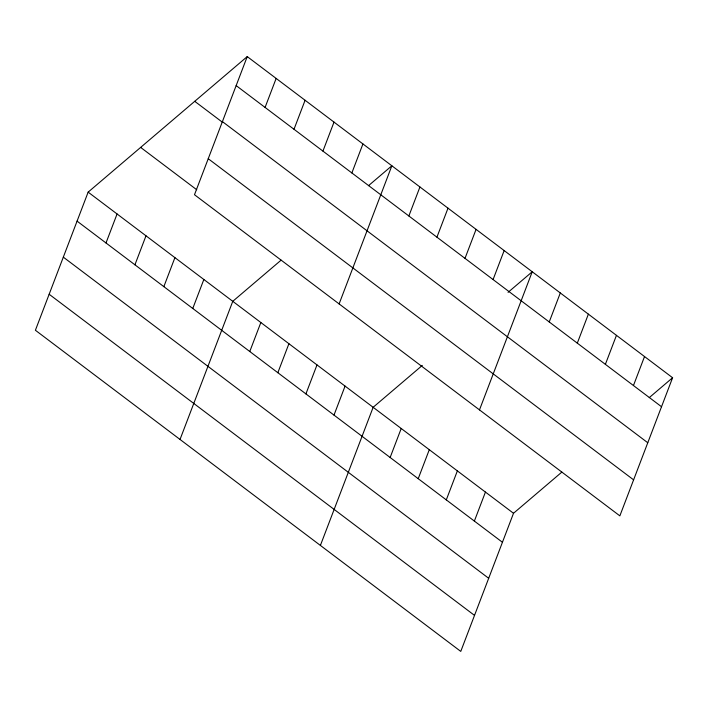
<?xml version="1.0" encoding="UTF-8"?>
<svg xmlns="http://www.w3.org/2000/svg" width="708" height="708" viewBox="0 0 708 708"><rect width="100%" height="100%" fill="white"/><g stroke="black" fill="none" stroke-linecap="round" stroke-linejoin="round"><path stroke-width="1.06" d="M247.234 56.596L194.488 194.727L619.854 515.866L672.6 377.736L247.234 56.596L88.146 192.133L35.4 330.264L460.766 651.404L513.512 513.273L561.842 472.094M105.996 242.968L117.077 213.966M134.927 264.801L145.998 235.808M163.849 286.643L174.92 257.641M265.084 107.43L276.155 78.429M192.771 308.484L203.851 279.483M294.006 129.272L305.086 100.27M180.027 439.456L232.773 301.316L281.103 260.146M322.936 151.105L334.008 122.112M249.774 351.513L260.845 322.512M351.858 172.947L362.93 143.945M277.846 372.709L288.917 343.707M339.114 303.918L391.86 165.787L368.523 185.664M305.918 393.905L316.998 364.903M408.861 215.975L419.933 186.983M333.999 415.1L345.07 386.099M436.933 237.171L448.005 208.17M320.397 545.425L373.143 407.295L422.304 365.408M465.006 258.367L476.077 229.365M390.143 457.492L401.215 428.49M493.078 279.563L504.158 250.561M418.216 478.688L429.296 449.686M479.484 409.897L532.23 271.757L508.061 292.351M446.297 499.883L457.368 470.882M549.231 321.954L560.302 292.953M474.369 521.079L485.44 492.078M577.303 343.15L588.375 314.148M605.375 364.346L616.456 335.344M633.456 385.541L644.528 356.54M649.271 397.613L672.6 377.736M236.162 85.597L661.529 406.737M222.409 121.608L647.776 442.748M194.735 101.324L222.781 122.502M208.241 158.716L633.607 479.856M140.644 147.406L196.744 189.753M88.146 192.133L513.512 513.273M77.075 221.126L502.441 542.275M63.322 257.146L488.688 578.286M49.153 294.254L474.519 615.394"/></g></svg>
